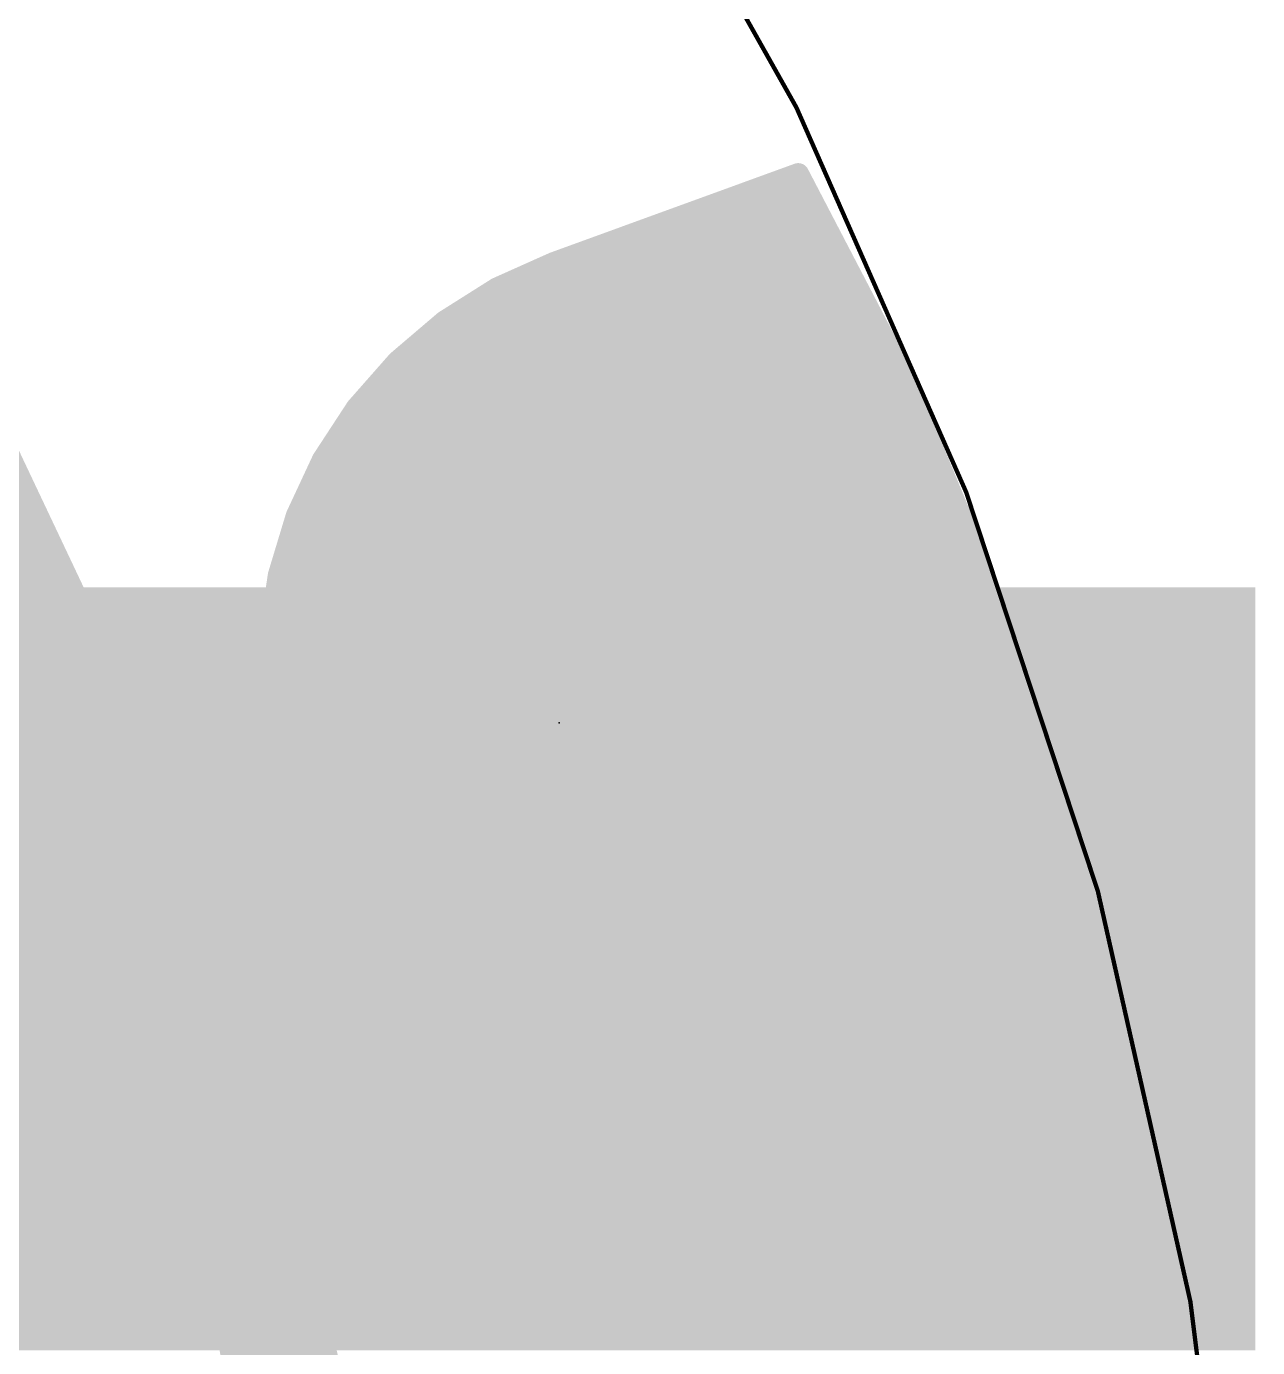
# Model space of a CAD drawing. Extents: x -25.4 to 25.4, y -25.4 to 25.5.
# Drawn here: x 18.22 to 25.42, y 4.09 to 11.82 of the extents above; entities that cross this region are included whole.
import ezdxf

# ---------------------------------------------------------------- set-up
doc = ezdxf.new("R2010")
doc.units = 0
for name, color, linetype in [('1', 12, 'CONTINUOUS'), ('16', 132, 'CONTINUOUS'), ('17', 110, 'CONTINUOUS'), ('20', 53, 'CONTINUOUS'), ('204', 40, 'CONTINUOUS'), ('23', 53, 'CONTINUOUS')]:
    doc.layers.add(name, color=color, linetype=linetype)

# ---------------------------------------------------------------- blocks, each defined once
blk = doc.blocks.new('ROUNDP')
at = {"const_width": 0.5}
blk.add_lwpolyline([(0, -0.25, 1), (0, 0.25, 1), (0, -0.25)], format="xyb", dxfattribs=at)
blk = doc.blocks.new('RECT')
blk.add_solid([(-0.5, -0.5), (0.5, -0.5), (-0.5, 0.5), (0.5, 0.5)])

msp = doc.modelspace()

# ---------------------------------------------------------------- linework, layer by layer
at = {"layer": '1'}
for points, const_width in [([(20.32, 0, 0.4142), (0, 20.32)], 0.254), ([(7.1205, -18.6055, 0.6745), (7.9375, 18.542)], 0.6096), ([(22.6328, 10.9538, 1), (22.6328, 10.8902)], 0.0635), ([(22.7629, 10.9738, 1), (22.7066, 10.9445)], 0.0635), ([(22.7456, 10.9293, 1), (22.7239, 10.9889)], 0.0635), ([(22.7541, 10.8902, 1), (22.7541, 10.9538)], 0.0635), ([(22.2839, 10.8268, 1), (22.2839, 10.7632)], 0.0635), ([(22.8202, 10.7632, 1), (22.8202, 10.8268)], 0.0635), ([(21.9349, 10.6998, 1), (21.9349, 10.6363)], 0.0635), ([(22.8863, 10.6363, 1), (22.8863, 10.6998)], 0.0635), ([(21.586, 10.5728, 1), (21.586, 10.5092)], 0.0635), ([(22.9524, 10.5092, 1), (22.9524, 10.5728)], 0.0635), ([(21.2493, 10.4458, 1), (21.2493, 10.3822)], 0.0635), ([(21.2918, 10.4677, 1), (21.3135, 10.408)], 0.0635), ([(21.3156, 10.4089, 1), (21.2897, 10.4669)], 0.0635), ([(23.0185, 10.3822, 1), (23.0185, 10.4458)], 0.0635), ([(20.9672, 10.3188, 1), (20.9672, 10.2553)], 0.0635), ([(20.9589, 10.3189, 1), (20.9848, 10.261)], 0.0635), ([(20.9888, 10.2631, 1), (20.9549, 10.3168)], 0.0635), ([(23.0846, 10.2553, 1), (23.0846, 10.3188)], 0.0635), ([(20.766, 10.1918, 1), (20.766, 10.1282)], 0.0635), ([(23.1507, 10.1282, 1), (23.1507, 10.1918)], 0.0635), ([(20.6484, 10.1233, 1), (20.6823, 10.0696)], 0.0635), ([(20.686, 10.0723, 1), (20.6448, 10.1206)], 0.0635), ([(20.591, 10.0648, 1), (20.591, 10.0013)], 0.0635), ([(23.2169, 10.0013, 1), (23.2169, 10.0648)], 0.0635), ([(20.369, 9.8855, 1), (20.4102, 9.8371)], 0.0635), ([(20.4135, 9.8403, 1), (20.3658, 9.8823)], 0.0635), ([(20.4421, 9.9378, 1), (20.4421, 9.8742)], 0.0635), ([(23.283, 9.8742, 1), (23.283, 9.9378)], 0.0635), ([(20.3172, 9.8108, 1), (20.3172, 9.7472)], 0.0635), ([(23.3533, 9.8394, 1), (23.2946, 9.8151)], 0.0635), ([(23.2958, 9.8126, 1), (23.3521, 9.8419)], 0.0635), ([(23.3439, 9.7472, 1), (23.3439, 9.8108)], 0.0635), ([(20.2054, 9.6838, 1), (20.2054, 9.6203)], 0.0635), ([(23.3966, 9.6203, 1), (23.3966, 9.6838)], 0.0635), ([(20.1263, 9.6103, 1), (20.174, 9.5683)], 0.0635), ([(20.1767, 9.5719, 1), (20.1236, 9.6067)], 0.0635), ([(20.1081, 9.5568, 1), (20.1081, 9.4932)], 0.0635), ([(23.4492, 9.4932, 1), (23.4492, 9.5568)], 0.0635), ([(20.0251, 9.4298, 1), (20.0251, 9.3662)], 0.0635), ([(23.5018, 9.3662, 1), (23.5018, 9.4298)], 0.0635), ([(19.9448, 9.3028, 1), (19.9448, 9.2393)], 0.0635), ([(19.9252, 9.3034, 1), (19.9784, 9.2686)], 0.0635), ([(19.9806, 9.2726, 1), (19.923, 9.2994)], 0.0635), ([(23.5544, 9.2393, 1), (23.5544, 9.3028)], 0.0635), ([(19.8856, 9.1758, 1), (19.8856, 9.1122)], 0.0635), ([(23.607, 9.1122, 1), (23.607, 9.1758)], 0.0635), ([(19.8264, 9.0488, 1), (19.8264, 8.9853)], 0.0635), ([(23.6596, 8.9853, 1), (23.6596, 9.0488)], 0.0635), ([(19.7699, 8.971, 1), (19.8274, 8.9441)], 0.0635), ([(19.829, 8.9484, 1), (19.7683, 8.9667)], 0.0635), ([(19.7782, 8.9218, 1), (19.7782, 8.8582)], 0.0635), ([(23.7122, 8.8582, 1), (23.7122, 8.9218)], 0.0635), ([(19.7398, 8.7948, 1), (19.7398, 8.7312)], 0.0635), ([(23.7648, 8.7312, 1), (23.7648, 8.7948)], 0.0635), ([(19.7252, 8.6059, 1), (19.6624, 8.6154)], 0.0635), ([(19.7015, 8.6678, 1), (19.7015, 8.6043)], 0.0635), ([(23.8426, 8.6578, 1), (23.782, 8.6387)], 0.0635), ([(23.783, 8.6361, 1), (23.8416, 8.6604)], 0.0635), ([(23.8162, 8.6043, 1), (23.8162, 8.6678)], 0.0635), ([(19.6634, 8.6198, 1), (19.7242, 8.6015)], 0.0635), ([(19.6784, 8.5408, 1), (19.6784, 8.4772)], 0.0635), ([(20.6189, 8.4269, 1), (20.5291, 8.3371)], 0.127), ([(23.8562, 8.4772, 1), (23.8562, 8.5408)], 0.0635), ([(19.6591, 8.4138, 1), (19.6591, 8.3502)], 0.0635), ([(23.8963, 8.3502, 1), (23.8963, 8.4138)], 0.0635), ([(21.524, 8.2999, 1), (21.4342, 8.2101)], 0.127), ([(19.6711, 8.2521, 1), (19.6076, 8.2526)], 0.0635), ([(19.608, 8.2571, 1), (19.6708, 8.2476)], 0.0635), ([(19.6398, 8.2868, 1), (19.6398, 8.2233)], 0.0635), ([(23.9363, 8.2233, 1), (23.9363, 8.2868)], 0.0635), ([(19.6384, 8.1598, 1), (19.6384, 8.0962)], 0.0635), ([(23.9763, 8.0962, 1), (23.9763, 8.1598)], 0.0635), ([(19.6374, 8.0328, 1), (19.6374, 7.9693)], 0.0635), ([(21.8583, 7.8758, 1), (21.7685, 7.9656)], 0.127), ([(24.0164, 7.9693, 1), (24.0164, 8.0328)], 0.0635), ([(21.7685, 7.8758, 1), (21.8583, 7.9656)], 0.127), ([(19.6047, 7.8902, 1), (19.6682, 7.8897)], 0.0635), ([(19.668, 7.8942, 1), (19.605, 7.8857)], 0.0635), ([(19.6387, 7.9058, 1), (19.6387, 7.8423)], 0.0635), ([(24.0564, 7.8423, 1), (24.0564, 7.9058)], 0.0635), ([(19.6559, 7.7788, 1), (19.6559, 7.7153)], 0.0635), ([(24.0965, 7.7153, 1), (24.0965, 7.7788)], 0.0635), ([(19.6731, 7.6517, 1), (19.6731, 7.5883)], 0.0635), ([(24.1365, 7.5883, 1), (24.1365, 7.6517)], 0.0635), ([(19.7158, 7.5395, 1), (19.6547, 7.5221)], 0.0635), ([(21.3794, 7.5766, 1), (21.4692, 7.4868)], 0.127), ([(21.3794, 7.4868, 1), (21.4692, 7.5766)], 0.127), ([(19.6538, 7.5266, 1), (19.7167, 7.5351)], 0.0635), ([(19.696, 7.5248, 1), (19.696, 7.4613)], 0.0635), ([(24.1766, 7.4613, 1), (24.1766, 7.5248)], 0.0635), ([(19.7322, 7.3978, 1), (19.7322, 7.3343)], 0.0635), ([(24.227, 7.4382, 1), (24.165, 7.4244)], 0.0635), ([(24.1657, 7.4217, 1), (24.2263, 7.4408)], 0.0635), ([(24.2105, 7.3343, 1), (24.2105, 7.3978)], 0.0635), ([(19.7684, 7.2708, 1), (19.7684, 7.2073)], 0.0635), ([(24.2386, 7.2073, 1), (24.2386, 7.2708)], 0.0635), ([(19.8136, 7.1953, 1), (19.7556, 7.1694)], 0.0635), ([(19.754, 7.1736, 1), (19.8151, 7.191)], 0.0635), ([(19.816, 7.1437, 1), (19.816, 7.0803)], 0.0635), ([(24.2668, 7.0803, 1), (24.2668, 7.1437)], 0.0635), ([(19.8728, 7.0168, 1), (19.8728, 6.9533)], 0.0635), ([(24.295, 6.9533, 1), (24.295, 7.0168)], 0.0635), ([(19.9296, 6.8898, 1), (19.9296, 6.8263)], 0.0635), ([(19.9593, 6.8684, 1), (19.9056, 6.8345)], 0.0635), ([(19.9035, 6.8385, 1), (19.9615, 6.8644)], 0.0635), ([(24.3231, 6.8263, 1), (24.3231, 6.8898)], 0.0635), ([(20.0086, 6.7628, 1), (20.0086, 6.6993)], 0.0635), ([(24.3513, 6.6993, 1), (24.3513, 6.7628)], 0.0635), ([(20.0888, 6.6357, 1), (20.0888, 6.5723)], 0.0635), ([(24.3794, 6.5723, 1), (24.3794, 6.6357)], 0.0635), ([(20.1502, 6.5657, 1), (20.1018, 6.5245)], 0.0635), ([(20.0992, 6.5281, 1), (20.1528, 6.562)], 0.0635), ([(20.184, 6.5088, 1), (20.184, 6.4453)], 0.0635), ([(24.4076, 6.4453, 1), (24.4076, 6.5088)], 0.0635), ([(20.2923, 6.3818, 1), (20.2923, 6.3183)], 0.0635), ([(24.4357, 6.3183, 1), (24.4357, 6.3818)], 0.0635), ([(20.3821, 6.2931, 1), (20.3402, 6.2455)], 0.0635), ([(20.337, 6.2487, 1), (20.3853, 6.2899)], 0.0635), ([(20.4137, 6.2547, 1), (20.4137, 6.1913)], 0.0635), ([(24.4639, 6.1913, 1), (24.4639, 6.2547)], 0.0635), ([(24.4412, 6.1786, 1), (24.5032, 6.1923)], 0.0635), ([(24.4831, 6.1556, 1), (24.4614, 6.2153)], 0.0635), ([(20.558, 6.1277, 1), (20.558, 6.0643)], 0.0635), ([(24.2264, 6.0643, 1), (24.2264, 6.1277)], 0.0635), ([(20.6505, 6.0564, 1), (20.6158, 6.0032)], 0.0635), ([(20.6122, 6.006, 1), (20.6541, 6.0536)], 0.0635), ([(20.7261, 6.0008, 1), (20.7261, 5.9373)], 0.0635), ([(23.8774, 5.9373, 1), (23.8774, 6.0008)], 0.0635), ([(20.9203, 5.8738, 1), (20.9203, 5.8103)], 0.0635), ([(20.9499, 5.8603, 1), (20.923, 5.8027)], 0.0635), ([(20.9191, 5.8049, 1), (20.9538, 5.858)], 0.0635), ([(23.5285, 5.8103, 1), (23.5285, 5.8738)], 0.0635), ([(21.1862, 5.7467, 1), (21.1862, 5.6833)], 0.0635), ([(21.2741, 5.7087, 1), (21.2557, 5.6479)], 0.0635), ([(21.2515, 5.6495, 1), (21.2783, 5.7071)], 0.0635), ([(23.0293, 5.6941, 1), (23.051, 5.6344)], 0.0635), ([(23.0488, 5.6337, 1), (23.0314, 5.6948)], 0.0635), ([(23.1796, 5.6833, 1), (23.1796, 5.7467)], 0.0635), ([(21.5637, 5.6197, 1), (21.5637, 5.5563)], 0.0635), ([(22.7727, 5.5563, 1), (22.7727, 5.6197)], 0.0635), ([(21.6166, 5.6049, 1), (21.607, 5.5421)], 0.0635), ([(21.6026, 5.5431, 1), (21.621, 5.6039)], 0.0635), ([(21.9703, 5.5508, 1), (21.9698, 5.4873)], 0.0635), ([(21.9653, 5.4877, 1), (21.9749, 5.5504)], 0.0635), ([(22.3282, 5.5476, 1), (22.3368, 5.4847)], 0.0635), ([(22.3322, 5.4844, 1), (22.3327, 5.5479)], 0.0635), ([(22.6829, 5.5954, 1), (22.7003, 5.5344)], 0.0635), ([(22.6959, 5.5334, 1), (22.6873, 5.5964)], 0.0635)]:
    msp.add_lwpolyline(points, format="xyb", dxfattribs=dict(at, const_width=const_width))
for points, const_width in [([(22.7347, 10.9591), (21.3027, 10.4379)], 0.127), ([(22.6328, 10.922), (22.7541, 10.922)], 0.127), ([(23.324, 9.8272), (22.7347, 10.9591)], 0.127), ([(22.2839, 10.795), (22.8202, 10.795)], 0.127), ([(21.9349, 10.668), (22.8863, 10.668)], 0.127), ([(21.586, 10.541), (22.9524, 10.541)], 0.127), ([(21.3027, 10.4379), (20.9718, 10.2899)], 0.127), ([(21.2493, 10.414), (23.0185, 10.414)], 0.127), ([(20.9718, 10.2899), (20.6654, 10.0964)], 0.127), ([(20.9672, 10.287), (23.0846, 10.287)], 0.127), ([(20.766, 10.16), (23.1507, 10.16)], 0.127), ([(20.6654, 10.0964), (20.3896, 9.8613)], 0.127), ([(20.591, 10.033), (23.2169, 10.033)], 0.127), ([(20.3896, 9.8613), (20.1502, 9.5893)], 0.127), ([(20.4421, 9.906), (23.283, 9.906)], 0.127), ([(20.3172, 9.779), (23.3439, 9.779)], 0.127), ([(23.8123, 8.6483), (23.324, 9.8272)], 0.127), ([(20.2054, 9.652), (23.3966, 9.652)], 0.127), ([(20.1502, 9.5893), (19.9518, 9.286)], 0.127), ([(20.1081, 9.525), (23.4492, 9.525)], 0.127), ([(20.0251, 9.398), (23.5018, 9.398)], 0.127), ([(19.9518, 9.286), (19.7987, 8.9575)], 0.127), ([(19.9448, 9.271), (23.5544, 9.271)], 0.127), ([(19.8856, 9.144), (23.607, 9.144)], 0.127), ([(19.8264, 9.017), (23.6596, 9.017)], 0.127), ([(19.7987, 8.9575), (19.6938, 8.6106)], 0.127), ([(19.7782, 8.89), (23.7122, 8.89)], 0.127), ([(19.7398, 8.763), (23.7648, 8.763)], 0.127), ([(19.6938, 8.6106), (19.6394, 8.2523)], 0.127), ([(19.7015, 8.636), (23.8162, 8.636)], 0.127), ([(24.196, 7.4313), (23.8123, 8.6483)], 0.127), ([(19.6784, 8.509), (23.8562, 8.509)], 0.127), ([(20.574, 8.382), (21.4243, 7.5317)], 0.254), ([(19.6591, 8.382), (23.8963, 8.382)], 0.127), ([(21.4791, 8.255), (21.8134, 7.9207)], 0.254), ([(19.6394, 8.2523), (19.6365, 7.89)], 0.127), ([(19.6398, 8.255), (23.9363, 8.255)], 0.127), ([(19.6384, 8.128), (23.9763, 8.128)], 0.127), ([(19.6374, 8.001), (24.0164, 8.001)], 0.127), ([(21.8134, 7.9207), (21.4243, 7.5317)], 0.254), ([(19.6365, 7.89), (19.6852, 7.5308)], 0.127), ([(19.6387, 7.874), (24.0564, 7.874)], 0.127), ([(19.6559, 7.747), (24.0965, 7.747)], 0.127), ([(19.6731, 7.62), (24.1365, 7.62)], 0.127), ([(19.6852, 7.5308), (19.7846, 7.1823)], 0.127), ([(19.696, 7.493), (24.1766, 7.493)], 0.127), ([(19.7322, 7.366), (24.2105, 7.366)], 0.127), ([(24.4722, 6.1855), (24.196, 7.4313)], 0.127), ([(19.7684, 7.239), (24.2386, 7.239)], 0.127), ([(19.7846, 7.1823), (19.9325, 6.8515)], 0.127), ([(19.816, 7.112), (24.2668, 7.112)], 0.127), ([(19.8728, 6.985), (24.295, 6.985)], 0.127), ([(19.9296, 6.858), (24.3231, 6.858)], 0.127), ([(19.9325, 6.8515), (20.126, 6.5451)], 0.127), ([(20.0086, 6.731), (24.3513, 6.731)], 0.127), ([(20.0888, 6.604), (24.3794, 6.604)], 0.127), ([(20.126, 6.5451), (20.3611, 6.2693)], 0.127), ([(20.184, 6.477), (24.4076, 6.477)], 0.127), ([(20.2923, 6.35), (24.4357, 6.35)], 0.127), ([(20.3611, 6.2693), (20.6331, 6.0298)], 0.127), ([(20.4137, 6.223), (24.4639, 6.223)], 0.127), ([(23.0401, 5.6642), (24.4722, 6.1855)], 0.127), ([(20.558, 6.096), (24.2264, 6.096)], 0.127), ([(20.6331, 6.0298), (20.9364, 5.8315)], 0.127), ([(20.7261, 5.969), (23.8774, 5.969)], 0.127), ([(20.9203, 5.842), (23.5285, 5.842)], 0.127), ([(20.9364, 5.8315), (21.2649, 5.6783)], 0.127), ([(21.1862, 5.715), (23.1796, 5.715)], 0.127), ([(21.2649, 5.6783), (21.6118, 5.5735)], 0.127), ([(22.6916, 5.5649), (23.0401, 5.6642)], 0.127), ([(21.5637, 5.588), (22.7727, 5.588)], 0.127), ([(21.6118, 5.5735), (21.9701, 5.519)], 0.127), ([(21.9701, 5.519), (22.3325, 5.5162)], 0.127), ([(22.3325, 5.5162), (22.6916, 5.5649)], 0.127)]:
    msp.add_lwpolyline(points, dxfattribs=dict(at, const_width=const_width))
at = {"layer": '16'}
for points, const_width in [([(20.32, 0, 0.4142), (0, 20.32)], 0.254), ([(22.6328, 10.9538, 1), (22.6328, 10.8902)], 0.0635), ([(22.7629, 10.9738, 1), (22.7066, 10.9445)], 0.0635), ([(22.7456, 10.9293, 1), (22.7239, 10.9889)], 0.0635), ([(22.7541, 10.8902, 1), (22.7541, 10.9538)], 0.0635), ([(22.2839, 10.8268, 1), (22.2839, 10.7632)], 0.0635), ([(22.8202, 10.7632, 1), (22.8202, 10.8268)], 0.0635), ([(21.9349, 10.6998, 1), (21.9349, 10.6363)], 0.0635), ([(22.8863, 10.6363, 1), (22.8863, 10.6998)], 0.0635), ([(21.586, 10.5728, 1), (21.586, 10.5092)], 0.0635), ([(22.9524, 10.5092, 1), (22.9524, 10.5728)], 0.0635), ([(21.2493, 10.4458, 1), (21.2493, 10.3822)], 0.0635), ([(21.2918, 10.4677, 1), (21.3135, 10.408)], 0.0635), ([(21.3156, 10.4089, 1), (21.2897, 10.4669)], 0.0635), ([(23.0185, 10.3822, 1), (23.0185, 10.4458)], 0.0635), ([(20.9672, 10.3188, 1), (20.9672, 10.2553)], 0.0635), ([(20.9589, 10.3189, 1), (20.9848, 10.261)], 0.0635), ([(20.9888, 10.2631, 1), (20.9549, 10.3168)], 0.0635), ([(23.0846, 10.2553, 1), (23.0846, 10.3188)], 0.0635), ([(20.766, 10.1918, 1), (20.766, 10.1282)], 0.0635), ([(23.1507, 10.1282, 1), (23.1507, 10.1918)], 0.0635), ([(20.6484, 10.1233, 1), (20.6823, 10.0696)], 0.0635), ([(20.686, 10.0723, 1), (20.6448, 10.1206)], 0.0635), ([(20.591, 10.0648, 1), (20.591, 10.0013)], 0.0635), ([(23.2169, 10.0013, 1), (23.2169, 10.0648)], 0.0635), ([(20.369, 9.8855, 1), (20.4102, 9.8371)], 0.0635), ([(20.4135, 9.8403, 1), (20.3658, 9.8823)], 0.0635), ([(20.4421, 9.9378, 1), (20.4421, 9.8742)], 0.0635), ([(23.283, 9.8742, 1), (23.283, 9.9378)], 0.0635), ([(20.3172, 9.8108, 1), (20.3172, 9.7472)], 0.0635), ([(23.3533, 9.8394, 1), (23.2946, 9.8151)], 0.0635), ([(23.2958, 9.8126, 1), (23.3521, 9.8419)], 0.0635), ([(23.3439, 9.7472, 1), (23.3439, 9.8108)], 0.0635), ([(20.2054, 9.6838, 1), (20.2054, 9.6203)], 0.0635), ([(23.3966, 9.6203, 1), (23.3966, 9.6838)], 0.0635), ([(20.1263, 9.6103, 1), (20.174, 9.5683)], 0.0635), ([(20.1767, 9.5719, 1), (20.1236, 9.6067)], 0.0635), ([(20.1081, 9.5568, 1), (20.1081, 9.4932)], 0.0635), ([(23.4492, 9.4932, 1), (23.4492, 9.5568)], 0.0635), ([(20.0251, 9.4298, 1), (20.0251, 9.3662)], 0.0635), ([(23.5018, 9.3662, 1), (23.5018, 9.4298)], 0.0635), ([(19.9448, 9.3028, 1), (19.9448, 9.2393)], 0.0635), ([(19.9252, 9.3034, 1), (19.9784, 9.2686)], 0.0635), ([(19.9806, 9.2726, 1), (19.923, 9.2994)], 0.0635), ([(23.5544, 9.2393, 1), (23.5544, 9.3028)], 0.0635), ([(19.8856, 9.1758, 1), (19.8856, 9.1122)], 0.0635), ([(23.607, 9.1122, 1), (23.607, 9.1758)], 0.0635), ([(19.8264, 9.0488, 1), (19.8264, 8.9853)], 0.0635), ([(23.6596, 8.9853, 1), (23.6596, 9.0488)], 0.0635), ([(19.7699, 8.971, 1), (19.8274, 8.9441)], 0.0635), ([(19.829, 8.9484, 1), (19.7683, 8.9667)], 0.0635), ([(19.7782, 8.9218, 1), (19.7782, 8.8582)], 0.0635), ([(23.7122, 8.8582, 1), (23.7122, 8.9218)], 0.0635), ([(19.7398, 8.7948, 1), (19.7398, 8.7312)], 0.0635), ([(23.7648, 8.7312, 1), (23.7648, 8.7948)], 0.0635), ([(19.7252, 8.6059, 1), (19.6624, 8.6154)], 0.0635), ([(19.7015, 8.6678, 1), (19.7015, 8.6043)], 0.0635), ([(23.8426, 8.6578, 1), (23.782, 8.6387)], 0.0635), ([(23.783, 8.6361, 1), (23.8416, 8.6604)], 0.0635), ([(23.8162, 8.6043, 1), (23.8162, 8.6678)], 0.0635), ([(19.6634, 8.6198, 1), (19.7242, 8.6015)], 0.0635), ([(19.6784, 8.5408, 1), (19.6784, 8.4772)], 0.0635), ([(23.8562, 8.4772, 1), (23.8562, 8.5408)], 0.0635), ([(19.6591, 8.4138, 1), (19.6591, 8.3502)], 0.0635), ([(23.8963, 8.3502, 1), (23.8963, 8.4138)], 0.0635), ([(19.6711, 8.2521, 1), (19.6076, 8.2526)], 0.0635), ([(19.608, 8.2571, 1), (19.6708, 8.2476)], 0.0635), ([(19.6398, 8.2868, 1), (19.6398, 8.2233)], 0.0635), ([(23.9363, 8.2233, 1), (23.9363, 8.2868)], 0.0635), ([(19.6384, 8.1598, 1), (19.6384, 8.0962)], 0.0635), ([(23.9763, 8.0962, 1), (23.9763, 8.1598)], 0.0635), ([(19.6374, 8.0328, 1), (19.6374, 7.9693)], 0.0635), ([(20.6207, 7.9842, 1), (20.6207, 7.8572)], 0.127), ([(21.8583, 7.8758, 1), (21.7685, 7.9656)], 0.127), ([(21.8134, 7.8572, 1), (21.8134, 7.9842)], 0.127), ([(24.0164, 7.9693, 1), (24.0164, 8.0328)], 0.0635), ([(19.6047, 7.8902, 1), (19.6682, 7.8897)], 0.0635), ([(19.668, 7.8942, 1), (19.605, 7.8857)], 0.0635), ([(19.6387, 7.9058, 1), (19.6387, 7.8423)], 0.0635), ([(24.0564, 7.8423, 1), (24.0564, 7.9058)], 0.0635), ([(19.6559, 7.7788, 1), (19.6559, 7.7153)], 0.0635), ([(21.2725, 7.747, 1), (21.2725, 7.62)], 0.127), ([(21.3174, 7.6386, 1), (21.2276, 7.7284)], 0.127), ([(21.5312, 7.7284, 1), (21.621, 7.6386)], 0.127), ([(21.5761, 7.62, 1), (21.5761, 7.747)], 0.127), ([(24.0965, 7.7153, 1), (24.0965, 7.7788)], 0.0635), ([(19.6731, 7.6517, 1), (19.6731, 7.5883)], 0.0635), ([(24.1365, 7.5883, 1), (24.1365, 7.6517)], 0.0635), ([(19.7158, 7.5395, 1), (19.6547, 7.5221)], 0.0635), ([(19.6538, 7.5266, 1), (19.7167, 7.5351)], 0.0635), ([(19.696, 7.5248, 1), (19.696, 7.4613)], 0.0635), ([(24.1766, 7.4613, 1), (24.1766, 7.5248)], 0.0635), ([(19.7322, 7.3978, 1), (19.7322, 7.3343)], 0.0635), ([(24.227, 7.4382, 1), (24.165, 7.4244)], 0.0635), ([(24.1657, 7.4217, 1), (24.2263, 7.4408)], 0.0635), ([(24.2105, 7.3343, 1), (24.2105, 7.3978)], 0.0635), ([(19.7684, 7.2708, 1), (19.7684, 7.2073)], 0.0635), ([(24.2386, 7.2073, 1), (24.2386, 7.2708)], 0.0635), ([(19.8136, 7.1953, 1), (19.7556, 7.1694)], 0.0635), ([(19.754, 7.1736, 1), (19.8151, 7.191)], 0.0635), ([(19.816, 7.1437, 1), (19.816, 7.0803)], 0.0635), ([(24.2668, 7.0803, 1), (24.2668, 7.1437)], 0.0635), ([(19.8728, 7.0168, 1), (19.8728, 6.9533)], 0.0635), ([(24.295, 6.9533, 1), (24.295, 7.0168)], 0.0635), ([(19.9296, 6.8898, 1), (19.9296, 6.8263)], 0.0635), ([(19.9593, 6.8684, 1), (19.9056, 6.8345)], 0.0635), ([(19.9035, 6.8385, 1), (19.9615, 6.8644)], 0.0635), ([(24.3231, 6.8263, 1), (24.3231, 6.8898)], 0.0635), ([(20.0086, 6.7628, 1), (20.0086, 6.6993)], 0.0635), ([(24.3513, 6.6993, 1), (24.3513, 6.7628)], 0.0635), ([(20.0888, 6.6357, 1), (20.0888, 6.5723)], 0.0635), ([(24.3794, 6.5723, 1), (24.3794, 6.6357)], 0.0635), ([(20.1502, 6.5657, 1), (20.1018, 6.5245)], 0.0635), ([(20.0992, 6.5281, 1), (20.1528, 6.562)], 0.0635), ([(20.184, 6.5088, 1), (20.184, 6.4453)], 0.0635), ([(24.4076, 6.4453, 1), (24.4076, 6.5088)], 0.0635), ([(20.2923, 6.3818, 1), (20.2923, 6.3183)], 0.0635), ([(24.4357, 6.3183, 1), (24.4357, 6.3818)], 0.0635), ([(20.3821, 6.2931, 1), (20.3402, 6.2455)], 0.0635), ([(20.337, 6.2487, 1), (20.3853, 6.2899)], 0.0635), ([(20.4137, 6.2547, 1), (20.4137, 6.1913)], 0.0635), ([(24.4639, 6.1913, 1), (24.4639, 6.2547)], 0.0635), ([(24.4412, 6.1786, 1), (24.5032, 6.1923)], 0.0635), ([(24.4831, 6.1556, 1), (24.4614, 6.2153)], 0.0635), ([(20.558, 6.1277, 1), (20.558, 6.0643)], 0.0635), ([(24.2264, 6.0643, 1), (24.2264, 6.1277)], 0.0635), ([(20.6505, 6.0564, 1), (20.6158, 6.0032)], 0.0635), ([(20.6122, 6.006, 1), (20.6541, 6.0536)], 0.0635), ([(20.7261, 6.0008, 1), (20.7261, 5.9373)], 0.0635), ([(23.8774, 5.9373, 1), (23.8774, 6.0008)], 0.0635), ([(20.9203, 5.8738, 1), (20.9203, 5.8103)], 0.0635), ([(20.9499, 5.8603, 1), (20.923, 5.8027)], 0.0635), ([(20.9191, 5.8049, 1), (20.9538, 5.858)], 0.0635), ([(23.5285, 5.8103, 1), (23.5285, 5.8738)], 0.0635), ([(21.1862, 5.7467, 1), (21.1862, 5.6833)], 0.0635), ([(21.2741, 5.7087, 1), (21.2557, 5.6479)], 0.0635), ([(21.2515, 5.6495, 1), (21.2783, 5.7071)], 0.0635), ([(23.0293, 5.6941, 1), (23.051, 5.6344)], 0.0635), ([(23.0488, 5.6337, 1), (23.0314, 5.6948)], 0.0635), ([(23.1796, 5.6833, 1), (23.1796, 5.7467)], 0.0635), ([(21.5637, 5.6197, 1), (21.5637, 5.5563)], 0.0635), ([(22.7727, 5.5563, 1), (22.7727, 5.6197)], 0.0635), ([(21.6166, 5.6049, 1), (21.607, 5.5421)], 0.0635), ([(21.6026, 5.5431, 1), (21.621, 5.6039)], 0.0635), ([(21.9703, 5.5508, 1), (21.9698, 5.4873)], 0.0635), ([(21.9653, 5.4877, 1), (21.9749, 5.5504)], 0.0635), ([(22.3282, 5.5476, 1), (22.3368, 5.4847)], 0.0635), ([(22.3322, 5.4844, 1), (22.3327, 5.5479)], 0.0635), ([(22.6829, 5.5954, 1), (22.7003, 5.5344)], 0.0635), ([(22.6959, 5.5334, 1), (22.6873, 5.5964)], 0.0635), ([(18.415, 4.7625, 1), (18.415, 4.8895)], 0.127), ([(18.3701, 4.8709, 1), (18.4599, 4.7811)], 0.127)]:
    msp.add_lwpolyline(points, format="xyb", dxfattribs=dict(at, const_width=const_width))
for points, const_width in [([(22.7347, 10.9591), (21.3027, 10.4379)], 0.127), ([(22.6328, 10.922), (22.7541, 10.922)], 0.127), ([(23.324, 9.8272), (22.7347, 10.9591)], 0.127), ([(22.2839, 10.795), (22.8202, 10.795)], 0.127), ([(21.9349, 10.668), (22.8863, 10.668)], 0.127), ([(21.586, 10.541), (22.9524, 10.541)], 0.127), ([(21.3027, 10.4379), (20.9718, 10.2899)], 0.127), ([(21.2493, 10.414), (23.0185, 10.414)], 0.127), ([(20.9718, 10.2899), (20.6654, 10.0964)], 0.127), ([(20.9672, 10.287), (23.0846, 10.287)], 0.127), ([(20.766, 10.16), (23.1507, 10.16)], 0.127), ([(20.6654, 10.0964), (20.3896, 9.8613)], 0.127), ([(20.591, 10.033), (23.2169, 10.033)], 0.127), ([(20.3896, 9.8613), (20.1502, 9.5893)], 0.127), ([(20.4421, 9.906), (23.283, 9.906)], 0.127), ([(20.3172, 9.779), (23.3439, 9.779)], 0.127), ([(23.8123, 8.6483), (23.324, 9.8272)], 0.127), ([(20.2054, 9.652), (23.3966, 9.652)], 0.127), ([(20.1502, 9.5893), (19.9518, 9.286)], 0.127), ([(20.1081, 9.525), (23.4492, 9.525)], 0.127), ([(20.0251, 9.398), (23.5018, 9.398)], 0.127), ([(19.9518, 9.286), (19.7987, 8.9575)], 0.127), ([(19.9448, 9.271), (23.5544, 9.271)], 0.127), ([(19.8856, 9.144), (23.607, 9.144)], 0.127), ([(19.8264, 9.017), (23.6596, 9.017)], 0.127), ([(19.7987, 8.9575), (19.6938, 8.6106)], 0.127), ([(19.7782, 8.89), (23.7122, 8.89)], 0.127), ([(19.7398, 8.763), (23.7648, 8.763)], 0.127), ([(19.6938, 8.6106), (19.6394, 8.2523)], 0.127), ([(19.7015, 8.636), (23.8162, 8.636)], 0.127), ([(24.196, 7.4313), (23.8123, 8.6483)], 0.127), ([(19.6784, 8.509), (23.8562, 8.509)], 0.127), ([(19.6591, 8.382), (23.8963, 8.382)], 0.127), ([(19.6394, 8.2523), (19.6365, 7.89)], 0.127), ([(19.6398, 8.255), (23.9363, 8.255)], 0.127), ([(19.6384, 8.128), (23.9763, 8.128)], 0.127), ([(19.6374, 8.001), (24.0164, 8.001)], 0.127), ([(20.6207, 7.9207), (21.8134, 7.9207)], 0.254), ([(21.5761, 7.6835), (21.8134, 7.9207)], 0.254), ([(19.6365, 7.89), (19.6852, 7.5308)], 0.127), ([(19.6387, 7.874), (24.0564, 7.874)], 0.127), ([(18.415, 4.826), (21.2725, 7.6835)], 0.254), ([(19.6559, 7.747), (24.0965, 7.747)], 0.127), ([(21.2725, 7.6835), (21.5761, 7.6835)], 0.254), ([(19.6731, 7.62), (24.1365, 7.62)], 0.127), ([(19.6852, 7.5308), (19.7846, 7.1823)], 0.127), ([(19.696, 7.493), (24.1766, 7.493)], 0.127), ([(19.7322, 7.366), (24.2105, 7.366)], 0.127), ([(24.4722, 6.1855), (24.196, 7.4313)], 0.127), ([(19.7684, 7.239), (24.2386, 7.239)], 0.127), ([(19.7846, 7.1823), (19.9325, 6.8515)], 0.127), ([(19.816, 7.112), (24.2668, 7.112)], 0.127), ([(19.8728, 6.985), (24.295, 6.985)], 0.127), ([(19.9296, 6.858), (24.3231, 6.858)], 0.127), ([(19.9325, 6.8515), (20.126, 6.5451)], 0.127), ([(20.0086, 6.731), (24.3513, 6.731)], 0.127), ([(20.0888, 6.604), (24.3794, 6.604)], 0.127), ([(20.126, 6.5451), (20.3611, 6.2693)], 0.127), ([(20.184, 6.477), (24.4076, 6.477)], 0.127), ([(20.2923, 6.35), (24.4357, 6.35)], 0.127), ([(20.3611, 6.2693), (20.6331, 6.0298)], 0.127), ([(20.4137, 6.223), (24.4639, 6.223)], 0.127), ([(23.0401, 5.6642), (24.4722, 6.1855)], 0.127), ([(20.558, 6.096), (24.2264, 6.096)], 0.127), ([(20.6331, 6.0298), (20.9364, 5.8315)], 0.127), ([(20.7261, 5.969), (23.8774, 5.969)], 0.127), ([(20.9203, 5.842), (23.5285, 5.842)], 0.127), ([(20.9364, 5.8315), (21.2649, 5.6783)], 0.127), ([(21.1862, 5.715), (23.1796, 5.715)], 0.127), ([(21.2649, 5.6783), (21.6118, 5.5735)], 0.127), ([(22.6916, 5.5649), (23.0401, 5.6642)], 0.127), ([(21.5637, 5.588), (22.7727, 5.588)], 0.127), ([(21.6118, 5.5735), (21.9701, 5.519)], 0.127), ([(21.9701, 5.519), (22.3325, 5.5162)], 0.127), ([(22.3325, 5.5162), (22.6916, 5.5649)], 0.127), ([(11.938, 4.826), (18.415, 4.826)], 0.254)]:
    msp.add_lwpolyline(points, dxfattribs=dict(at, const_width=const_width))
at = {"layer": '20', "const_width": 0.0254}
msp.add_lwpolyline([(-3.4925, 25.146, 14.4823), (3.4925, 25.146)], format="xyb", dxfattribs=at)
at = {"layer": '23'}
msp.add_point((21.336, 7.747), dxfattribs=at)

# ---------------------------------------------------------------- block references
at = {"layer": '17', "xscale": 4.216, "yscale": 4.216, "rotation": 290}
msp.add_blockref('ROUNDP', (21.8134, 7.9207), dxfattribs=at)
msp.add_blockref('ROUNDP', (21.8134, 7.9207), dxfattribs=at)
at = {"layer": '204', "yscale": 0.0212, "rotation": 180}
for p, xscale in [((0.001, 8.5288), 50.8191), ((0.001, 8.5076), 50.8191), ((0.001, 8.4865), 50.8191), ((0.001, 8.4653), 50.8191), ((0.001, 8.4441), 50.8191), ((0.001, 8.423), 50.8191), ((0.001, 8.4018), 50.8191), ((0.001, 8.3806), 50.8191), ((0.001, 8.3595), 50.8191), ((0.001, 8.3383), 50.8191), ((0.001, 8.3171), 50.8191), ((0.001, 8.296), 50.8191), ((0.001, 8.2748), 50.8191), ((0.001, 8.2537), 50.8191), ((0.001, 8.2325), 50.8191), ((0.001, 8.2113), 50.8191), ((0.001, 8.1902), 50.8191), ((0.001, 8.169), 50.8191), ((0.001, 8.1478), 50.8191), ((18.1507, 8.1267), 14.5198), ((18.1507, 8.1055), 14.5198), ((18.1507, 8.0843), 14.5198), ((18.9127, 8.0632), 12.9958), ((18.9127, 8.042), 12.9958), ((18.9127, 8.0208), 12.9958), ((18.9127, 7.9997), 12.9958), ((18.9127, 7.9785), 12.9958), ((18.9127, 7.9573), 12.9958), ((18.9127, 7.9362), 12.9958), ((18.9127, 7.915), 12.9958), ((18.9127, 7.8938), 12.9958), ((18.9127, 7.8727), 12.9958), ((18.9127, 7.8515), 12.9958), ((18.9127, 7.8303), 12.9958), ((18.9127, 7.8092), 12.9958), ((18.9127, 7.788), 12.9958), ((18.9127, 7.7668), 12.9958), ((18.9127, 7.7457), 12.9958), ((18.9127, 7.7245), 12.9958), ((18.6587, 7.6822), 13.5038), ((18.6587, 7.661), 13.5038), ((18.9127, 7.7033), 12.9958), ((18.6587, 7.6398), 13.5038), ((18.6587, 7.6187), 13.5038), ((18.6587, 7.5975), 13.5038), ((18.6587, 7.5763), 13.5038), ((18.6587, 7.5552), 13.5038), ((18.6587, 7.534), 13.5038), ((18.6587, 7.5129), 13.5038), ((18.6587, 7.4917), 13.5038), ((18.6587, 7.4705), 13.5038), ((18.6587, 7.4493), 13.5038), ((18.6587, 7.4282), 13.5038), ((18.6587, 7.407), 13.5038), ((18.6587, 7.3859), 13.5038), ((18.6587, 7.3647), 13.5038), ((18.6587, 7.3435), 13.5038), ((18.6587, 7.3224), 13.5038), ((18.6587, 7.3012), 13.5038), ((18.6587, 7.28), 13.5038), ((18.6587, 7.2589), 13.5038), ((18.6587, 7.2377), 13.5038), ((18.6587, 7.2165), 13.5038), ((18.6587, 7.1954), 13.5038), ((18.6587, 7.1742), 13.5038), ((18.6587, 7.153), 13.5038), ((18.6587, 7.1319), 13.5038), ((18.6587, 7.1107), 13.5038), ((18.6587, 7.0895), 13.5038), ((18.6587, 7.0684), 13.5038), ((18.6587, 7.0472), 13.5038), ((18.6587, 7.026), 13.5038), ((18.6587, 7.0049), 13.5038), ((18.6587, 6.9837), 13.5038), ((18.6587, 6.9625), 13.5038), ((18.6587, 6.9414), 13.5038), ((18.6587, 6.9202), 13.5038), ((18.6587, 6.899), 13.5038), ((18.6587, 6.8779), 13.5038), ((18.6587, 6.8567), 13.5038), ((18.6587, 6.8355), 13.5038), ((18.6587, 6.8144), 13.5038), ((18.6587, 6.7932), 13.5038), ((18.6587, 6.772), 13.5038), ((18.6587, 6.7509), 13.5038), ((18.6587, 6.7297), 13.5038), ((18.6587, 6.7085), 13.5038), ((18.6587, 6.6874), 13.5038), ((18.6587, 6.6662), 13.5038), ((18.6587, 6.6451), 13.5038), ((18.6587, 6.6239), 13.5038), ((18.6587, 6.6027), 13.5038), ((18.6587, 6.5816), 13.5038), ((18.6587, 6.5604), 13.5038), ((18.6587, 6.5392), 13.5038), ((18.6587, 6.5181), 13.5038), ((18.6587, 6.4969), 13.5038), ((18.6587, 6.4757), 13.5038), ((18.6587, 6.4546), 13.5038), ((18.6587, 6.4334), 13.5038), ((18.6587, 6.4122), 13.5038), ((18.6587, 6.3911), 13.5038), ((18.6587, 6.3699), 13.5038), ((18.6587, 6.3487), 13.5038), ((9.4833, 6.2641), 31.8546), ((15.2933, 6.2852), 20.2345), ((16.9972, 6.3064), 16.8268), ((18.6587, 6.3276), 13.5038), ((9.4939, 6.2429), 31.8334), ((9.4939, 6.2217), 31.8334), ((9.5045, 6.2006), 31.8122), ((9.5045, 6.1794), 31.8122), ((9.5151, 6.1582), 31.7911), ((9.5151, 6.1371), 31.7911), ((9.5151, 6.1159), 31.7911), ((9.5045, 6.0312), 31.8122), ((9.5256, 6.0947), 31.7699), ((9.5256, 6.0736), 31.7699), ((9.5256, 6.0524), 31.7699), ((9.3881, 5.9466), 32.0451), ((9.4304, 5.9677), 31.9604), ((9.4621, 5.9889), 31.8969), ((9.4833, 6.0101), 31.8546), ((0.001, 5.9042), 50.8191), ((0.001, 5.8831), 50.8191), ((9.3246, 5.9254), 32.172), ((0.001, 5.8619), 50.8191), ((0.001, 5.8407), 50.8191), ((0.001, 5.8196), 50.8191), ((0.001, 5.7984), 50.8191), ((0.001, 5.7773), 50.8191), ((0.001, 5.7561), 50.8191), ((0.001, 5.7349), 50.8191), ((0.001, 5.7138), 50.8191), ((0.001, 5.6926), 50.8191), ((0.001, 5.6714), 50.8191), ((0.001, 5.6503), 50.8191), ((0.001, 5.6291), 50.8191), ((0.001, 5.6079), 50.8191), ((0.001, 5.5868), 50.8191), ((0.001, 5.5656), 50.8191), ((0.001, 5.5444), 50.8191), ((0.001, 5.5233), 50.8191), ((0.001, 5.5021), 50.8191), ((0.001, 5.4809), 50.8191), ((0.001, 5.4598), 50.8191), ((0.001, 5.4386), 50.8191), ((0.001, 5.4174), 50.8191), ((0.001, 5.3963), 50.8191), ((0.001, 5.3751), 50.8191), ((0.001, 5.3539), 50.8191), ((0.001, 5.3328), 50.8191), ((0.001, 5.3116), 50.8191), ((0.001, 5.2904), 50.8191), ((0.001, 5.2693), 50.8191), ((0.001, 5.2481), 50.8191), ((0.001, 5.2269), 50.8191), ((0.001, 5.2058), 50.8191), ((0.001, 5.1846), 50.8191), ((0.001, 5.1634), 50.8191), ((0.001, 5.1423), 50.8191), ((0.001, 5.1211), 50.8191), ((0.001, 5.0999), 50.8191), ((0.001, 5.0788), 50.8191), ((0.001, 5.0576), 50.8191), ((0.001, 5.0364), 50.8191), ((0.001, 5.0153), 50.8191), ((0.001, 4.9941), 50.8191), ((0.001, 4.9729), 50.8191), ((0.001, 4.9518), 50.8191), ((0.001, 4.9306), 50.8191), ((0.001, 4.9095), 50.8191), ((0.001, 4.8883), 50.8191), ((0.001, 4.8671), 50.8191), ((0.001, 4.846), 50.8191), ((0.001, 4.8248), 50.8191), ((0.001, 4.8036), 50.8191), ((0.001, 4.7825), 50.8191), ((0.001, 4.7613), 50.8191), ((0.001, 4.7401), 50.8191), ((0.001, 4.719), 50.8191), ((0.001, 4.6978), 50.8191), ((0.001, 4.6766), 50.8191), ((0.001, 4.6555), 50.8191), ((0.001, 4.6343), 50.8191), ((0.001, 4.6131), 50.8191), ((0.001, 4.592), 50.8191), ((0.001, 4.5708), 50.8191), ((0.001, 4.5496), 50.8191), ((0.001, 4.5285), 50.8191), ((0.001, 4.5073), 50.8191), ((0.001, 4.4861), 50.8191), ((0.001, 4.465), 50.8191), ((0.001, 4.4438), 50.8191), ((0.001, 4.4226), 50.8191), ((0.001, 4.4015), 50.8191), ((0.001, 4.3803), 50.8191), ((0.001, 4.3591), 50.8191), ((0.001, 4.338), 50.8191), ((0.001, 4.3168), 50.8191), ((0.001, 4.2956), 50.8191), ((0.001, 4.2745), 50.8191), ((0.001, 4.2533), 50.8191), ((0.001, 4.2321), 50.8191), ((0.001, 4.211), 50.8191), ((0.001, 4.1898), 50.8191), ((0.001, 4.1687), 50.8191), ((0.001, 4.1475), 50.8191), ((0.001, 4.1263), 50.8191), ((0.001, 4.1052), 50.8191), ((0.001, 4.084), 50.8191)]:
    msp.add_blockref('RECT', p, dxfattribs=dict(at, xscale=xscale))

doc.saveas('drawing.dxf')
